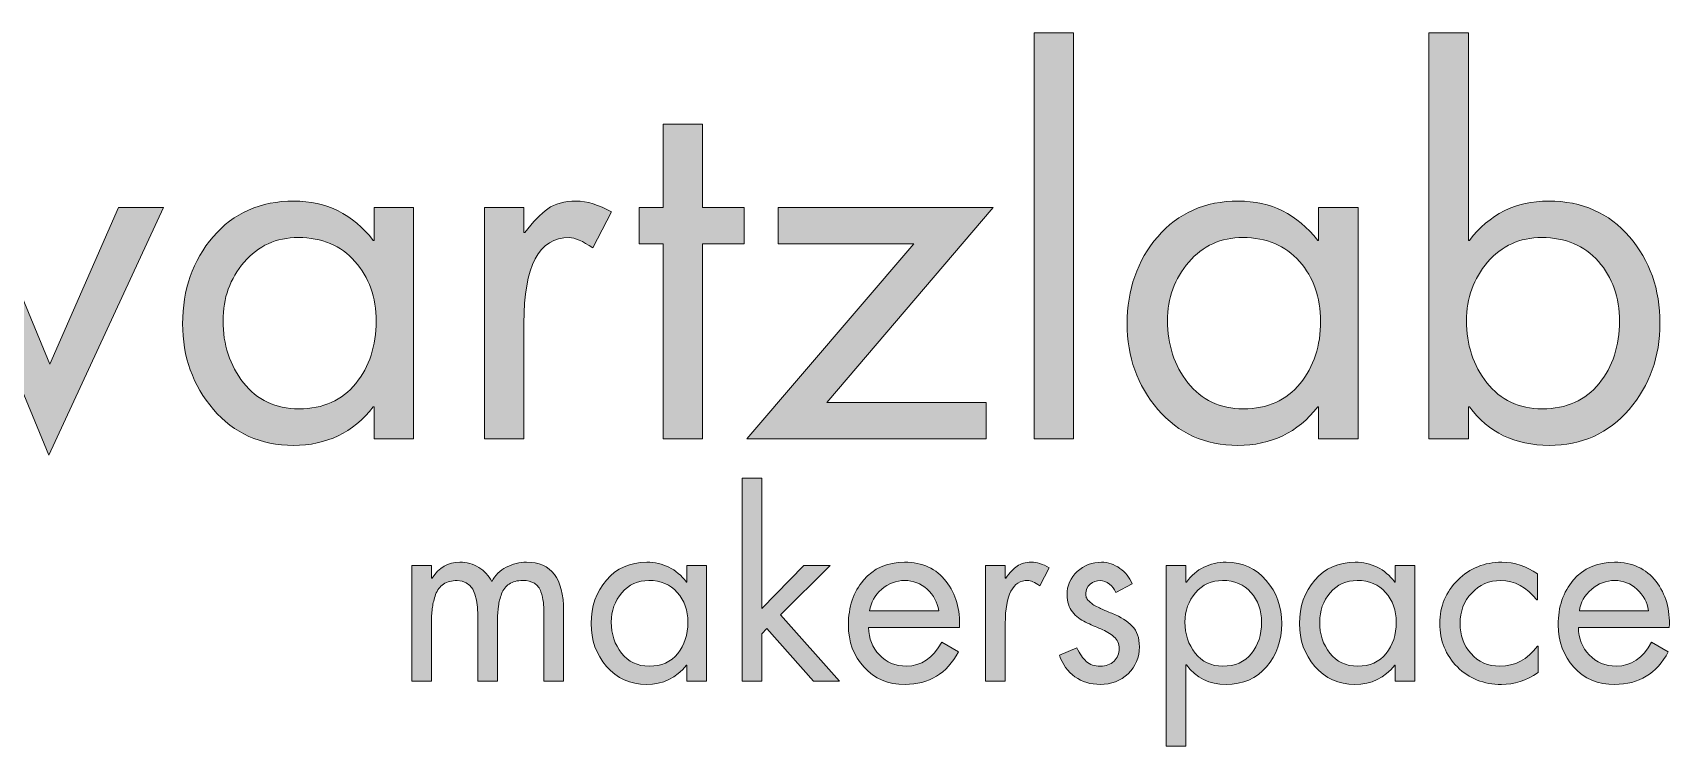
# Model space of a CAD drawing. Header units: inches. Extents: x 108 to 408, y -440 to -140.
# Drawn here: x 213.63 to 254.53, y -186.29 to -168.46 of the extents above; entities that cross this region are included whole.
import ezdxf

# ---------------------------------------------------------------- set-up
doc = ezdxf.new("R2010")
doc.units = ezdxf.units.IN
doc.header["$MEASUREMENT"] = 0
doc.layers.add('Layer 1', color=7, linetype='Continuous')

# ---------------------------------------------------------------- blocks, each defined once
blk = doc.blocks.new('block 16')
at = {"layer": 'Layer 1'}
h = blk.add_hatch(color=7, dxfattribs=at)
h.dxf.hatch_style = 2
h.paths.add_polyline_path([(239.625, -168.463), (239.625, -178.614), (238.642, -178.614), (238.642, -168.463)])
h = blk.add_hatch(color=7, dxfattribs=at)
h.dxf.hatch_style = 2
edge = h.paths.add_edge_path()
edge.add_spline(control_points=[(248.507, -178.614), (248.507, -178.614), (248.507, -168.463), (248.507, -168.463), (248.507, -168.463), (249.492, -168.463), (249.492, -168.463), (249.492, -168.463), (249.492, -173.653), (249.492, -173.653), (249.492, -173.653), (249.516, -173.653), (249.516, -173.653), (250.016, -172.997), (250.677, -172.67), (251.496, -172.67), (252.333, -172.67), (253.005, -172.967), (253.513, -173.562), (254.024, -174.157), (254.277, -174.876), (254.277, -175.721), (254.277, -176.558), (254.021, -177.275), (253.509, -177.875), (252.996, -178.473), (252.328, -178.774), (251.51, -178.774), (250.656, -178.774), (249.99, -178.452), (249.516, -177.812), (249.516, -177.812), (249.492, -177.812), (249.492, -177.812), (249.492, -177.812), (249.492, -178.614), (249.492, -178.614), (249.492, -178.614), (248.507, -178.614), (248.507, -178.614), (248.507, -178.614), (248.507, -178.614), (248.507, -178.614)], knot_values=[0, 0, 0, 0, 1, 1, 1, 2, 2, 2, 3, 3, 3, 4, 4, 4, 5, 5, 5, 6, 6, 6, 7, 7, 7, 8, 8, 8, 9, 9, 9, 10, 10, 10, 11, 11, 11, 12, 12, 12, 13, 13, 13, 14, 14, 14, 14], degree=3, periodic=1)
edge = h.paths.add_edge_path()
edge.add_spline(control_points=[(251.324, -173.581), (250.776, -173.581), (250.325, -173.785), (249.971, -174.194), (249.619, -174.606), (249.443, -175.093), (249.443, -175.66), (249.443, -176.26), (249.612, -176.775), (249.953, -177.21), (250.292, -177.645), (250.755, -177.861), (251.336, -177.861), (251.942, -177.861), (252.417, -177.65), (252.756, -177.229), (253.097, -176.806), (253.266, -176.288), (253.266, -175.671), (253.266, -175.074), (253.092, -174.576), (252.74, -174.176), (252.387, -173.78), (251.914, -173.581), (251.324, -173.581), (251.324, -173.581), (251.324, -173.581), (251.324, -173.581)], knot_values=[0, 0, 0, 0, 1, 1, 1, 2, 2, 2, 3, 3, 3, 4, 4, 4, 5, 5, 5, 6, 6, 6, 7, 7, 7, 8, 8, 8, 9, 9, 9, 9], degree=3, periodic=1)
h = blk.add_hatch(color=7, dxfattribs=at)
h.dxf.hatch_style = 2
h.paths.add_polyline_path([(230.362, -173.74), (230.362, -178.614), (229.379, -178.614), (229.379, -173.74), (228.774, -173.74), (228.774, -172.83), (229.379, -172.83), (229.379, -170.751), (230.362, -170.751), (230.362, -172.83), (231.397, -172.83), (231.397, -173.74)])
h = blk.add_hatch(color=7, dxfattribs=at)
h.dxf.hatch_style = 2
h.paths.add_polyline_path([(208.737, -172.83), (210.446, -176.744), (212.244, -172.388), (214.051, -176.744), (215.773, -172.83), (216.892, -172.83), (214.028, -179.018), (212.244, -174.711), (210.458, -179.018), (207.617, -172.83)])
h = blk.add_hatch(color=7, dxfattribs=at)
h.dxf.hatch_style = 2
edge = h.paths.add_edge_path()
edge.add_spline(control_points=[(223.142, -172.83), (223.142, -172.83), (223.142, -178.614), (223.142, -178.614), (223.142, -178.614), (222.157, -178.614), (222.157, -178.614), (222.157, -178.614), (222.157, -177.815), (222.157, -177.815), (222.157, -177.815), (222.134, -177.815), (222.134, -177.815), (221.633, -178.454), (220.968, -178.774), (220.14, -178.774), (219.319, -178.774), (218.654, -178.475), (218.141, -177.875), (217.629, -177.275), (217.372, -176.563), (217.372, -175.735), (217.372, -174.881), (217.626, -174.157), (218.134, -173.562), (218.644, -172.967), (219.317, -172.67), (220.151, -172.67), (220.965, -172.67), (221.623, -172.997), (222.134, -173.653), (222.134, -173.653), (222.157, -173.653), (222.157, -173.653), (222.157, -173.653), (222.157, -172.83), (222.157, -172.83), (222.157, -172.83), (223.142, -172.83), (223.142, -172.83), (223.142, -172.83), (223.142, -172.83), (223.142, -172.83)], knot_values=[0, 0, 0, 0, 1, 1, 1, 2, 2, 2, 3, 3, 3, 4, 4, 4, 5, 5, 5, 6, 6, 6, 7, 7, 7, 8, 8, 8, 9, 9, 9, 10, 10, 10, 11, 11, 11, 12, 12, 12, 13, 13, 13, 14, 14, 14, 14], degree=3, periodic=1)
edge = h.paths.add_edge_path()
edge.add_spline(control_points=[(220.262, -173.581), (219.714, -173.581), (219.263, -173.785), (218.91, -174.194), (218.557, -174.606), (218.381, -175.093), (218.381, -175.66), (218.381, -176.26), (218.553, -176.775), (218.891, -177.21), (219.232, -177.645), (219.693, -177.861), (220.276, -177.861), (220.883, -177.861), (221.355, -177.65), (221.697, -177.229), (222.038, -176.806), (222.207, -176.288), (222.207, -175.671), (222.207, -175.074), (222.031, -174.576), (221.678, -174.176), (221.325, -173.78), (220.855, -173.581), (220.262, -173.581), (220.262, -173.581), (220.262, -173.581), (220.262, -173.581)], knot_values=[0, 0, 0, 0, 1, 1, 1, 2, 2, 2, 3, 3, 3, 4, 4, 4, 5, 5, 5, 6, 6, 6, 7, 7, 7, 8, 8, 8, 9, 9, 9, 9], degree=3, periodic=1)
h = blk.add_hatch(color=7, dxfattribs=at)
h.dxf.hatch_style = 2
edge = h.paths.add_edge_path()
edge.add_spline(control_points=[(225.896, -172.83), (225.896, -172.83), (225.896, -173.458), (225.896, -173.458), (225.896, -173.458), (225.922, -173.458), (225.922, -173.458), (226.127, -173.187), (226.317, -172.988), (226.494, -172.861), (226.67, -172.734), (226.905, -172.67), (227.202, -172.67), (227.472, -172.67), (227.766, -172.762), (228.085, -172.941), (228.085, -172.941), (227.62, -173.839), (227.62, -173.839), (227.366, -173.668), (227.168, -173.581), (227.03, -173.581), (226.275, -173.581), (225.896, -174.295), (225.896, -175.721), (225.896, -175.721), (225.896, -178.614), (225.896, -178.614), (225.896, -178.614), (224.913, -178.614), (224.913, -178.614), (224.913, -178.614), (224.913, -172.83), (224.913, -172.83), (224.913, -172.83), (225.896, -172.83), (225.896, -172.83), (225.896, -172.83), (225.896, -172.83), (225.896, -172.83)], knot_values=[0, 0, 0, 0, 1, 1, 1, 2, 2, 2, 3, 3, 3, 4, 4, 4, 5, 5, 5, 6, 6, 6, 7, 7, 7, 8, 8, 8, 9, 9, 9, 10, 10, 10, 11, 11, 11, 12, 12, 12, 13, 13, 13, 13], degree=3, periodic=1)
h = blk.add_hatch(color=7, dxfattribs=at)
h.dxf.hatch_style = 2
h.paths.add_polyline_path([(233.462, -177.701), (237.448, -177.701), (237.448, -178.614), (231.469, -178.614), (235.639, -173.74), (232.246, -173.74), (232.246, -172.83), (237.621, -172.83)])
h = blk.add_hatch(color=7, dxfattribs=at)
h.dxf.hatch_style = 2
edge = h.paths.add_edge_path()
edge.add_spline(control_points=[(246.736, -172.83), (246.736, -172.83), (246.736, -178.614), (246.736, -178.614), (246.736, -178.614), (245.751, -178.614), (245.751, -178.614), (245.751, -178.614), (245.751, -177.815), (245.751, -177.815), (245.751, -177.815), (245.727, -177.815), (245.727, -177.815), (245.226, -178.454), (244.561, -178.774), (243.733, -178.774), (242.912, -178.774), (242.247, -178.475), (241.734, -177.875), (241.222, -177.275), (240.966, -176.563), (240.966, -175.735), (240.966, -174.881), (241.219, -174.157), (241.73, -173.562), (242.238, -172.967), (242.91, -172.67), (243.745, -172.67), (244.559, -172.67), (245.217, -172.997), (245.727, -173.653), (245.727, -173.653), (245.751, -173.653), (245.751, -173.653), (245.751, -173.653), (245.751, -172.83), (245.751, -172.83), (245.751, -172.83), (246.736, -172.83), (246.736, -172.83), (246.736, -172.83), (246.736, -172.83), (246.736, -172.83)], knot_values=[0, 0, 0, 0, 1, 1, 1, 2, 2, 2, 3, 3, 3, 4, 4, 4, 5, 5, 5, 6, 6, 6, 7, 7, 7, 8, 8, 8, 9, 9, 9, 10, 10, 10, 11, 11, 11, 12, 12, 12, 13, 13, 13, 14, 14, 14, 14], degree=3, periodic=1)
edge = h.paths.add_edge_path()
edge.add_spline(control_points=[(243.858, -173.581), (243.307, -173.581), (242.856, -173.785), (242.504, -174.194), (242.15, -174.606), (241.974, -175.093), (241.974, -175.66), (241.974, -176.26), (242.146, -176.775), (242.484, -177.21), (242.825, -177.645), (243.286, -177.861), (243.869, -177.861), (244.476, -177.861), (244.949, -177.65), (245.29, -177.229), (245.631, -176.806), (245.8, -176.288), (245.8, -175.671), (245.8, -175.074), (245.624, -174.576), (245.271, -174.176), (244.918, -173.78), (244.448, -173.581), (243.858, -173.581), (243.858, -173.581), (243.858, -173.581), (243.858, -173.581)], knot_values=[0, 0, 0, 0, 1, 1, 1, 2, 2, 2, 3, 3, 3, 4, 4, 4, 5, 5, 5, 6, 6, 6, 7, 7, 7, 8, 8, 8, 9, 9, 9, 9], degree=3, periodic=1)
h = blk.add_hatch(color=7, dxfattribs=at)
h.dxf.hatch_style = 2
h.paths.add_polyline_path([(231.839, -179.592), (231.839, -182.848), (232.89, -181.775), (233.548, -181.775), (232.311, -183.008), (233.781, -184.669), (233.129, -184.669), (231.968, -183.351), (231.839, -183.481), (231.839, -184.669), (231.347, -184.669), (231.347, -179.592)])
h = blk.add_hatch(color=7, dxfattribs=at)
h.dxf.hatch_style = 2
edge = h.paths.add_edge_path()
edge.add_spline(control_points=[(223.592, -181.775), (223.592, -181.775), (223.592, -182.091), (223.592, -182.091), (223.592, -182.091), (223.603, -182.091), (223.603, -182.091), (223.77, -181.827), (224.003, -181.695), (224.297, -181.695), (224.468, -181.695), (224.627, -181.74), (224.77, -181.825), (224.909, -181.911), (225.019, -182.03), (225.096, -182.175), (225.179, -182.02), (225.299, -181.9), (225.457, -181.82), (225.617, -181.738), (225.786, -181.695), (225.965, -181.695), (226.58, -181.695), (226.889, -182.1), (226.889, -182.909), (226.889, -182.909), (226.889, -184.669), (226.889, -184.669), (226.889, -184.669), (226.395, -184.669), (226.395, -184.669), (226.395, -184.669), (226.395, -182.987), (226.395, -182.987), (226.395, -182.87), (226.393, -182.77), (226.383, -182.693), (226.374, -182.615), (226.355, -182.528), (226.322, -182.434), (226.29, -182.34), (226.235, -182.269), (226.159, -182.222), (226.082, -182.175), (225.985, -182.151), (225.866, -182.151), (225.732, -182.151), (225.619, -182.18), (225.532, -182.239), (225.442, -182.295), (225.379, -182.378), (225.341, -182.483), (225.301, -182.592), (225.275, -182.693), (225.262, -182.792), (225.245, -182.89), (225.238, -183.006), (225.238, -183.135), (225.238, -183.135), (225.238, -184.669), (225.238, -184.669), (225.238, -184.669), (224.746, -184.669), (224.746, -184.669), (224.746, -184.669), (224.746, -183.027), (224.746, -183.027), (224.746, -182.443), (224.575, -182.151), (224.232, -182.151), (224.095, -182.151), (223.982, -182.182), (223.888, -182.244), (223.797, -182.304), (223.731, -182.392), (223.693, -182.502), (223.653, -182.612), (223.627, -182.721), (223.613, -182.822), (223.596, -182.923), (223.589, -183.041), (223.589, -183.172), (223.589, -183.172), (223.589, -184.669), (223.589, -184.669), (223.589, -184.669), (223.098, -184.669), (223.098, -184.669), (223.098, -184.669), (223.098, -181.775), (223.098, -181.775), (223.098, -181.775), (223.592, -181.775), (223.592, -181.775), (223.592, -181.775), (223.592, -181.775), (223.592, -181.775)], knot_values=[0, 0, 0, 0, 1, 1, 1, 2, 2, 2, 3, 3, 3, 4, 4, 4, 5, 5, 5, 6, 6, 6, 7, 7, 7, 8, 8, 8, 9, 9, 9, 10, 10, 10, 11, 11, 11, 12, 12, 12, 13, 13, 13, 14, 14, 14, 15, 15, 15, 16, 16, 16, 17, 17, 17, 18, 18, 18, 19, 19, 19, 20, 20, 20, 21, 21, 21, 22, 22, 22, 23, 23, 23, 24, 24, 24, 25, 25, 25, 26, 26, 26, 27, 27, 27, 28, 28, 28, 29, 29, 29, 30, 30, 30, 31, 31, 31, 32, 32, 32, 32], degree=3, periodic=1)
h = blk.add_hatch(color=7, dxfattribs=at)
h.dxf.hatch_style = 2
edge = h.paths.add_edge_path()
edge.add_spline(control_points=[(230.461, -181.775), (230.461, -181.775), (230.461, -184.669), (230.461, -184.669), (230.461, -184.669), (229.969, -184.669), (229.969, -184.669), (229.969, -184.669), (229.969, -184.269), (229.969, -184.269), (229.969, -184.269), (229.958, -184.269), (229.958, -184.269), (229.706, -184.589), (229.374, -184.749), (228.96, -184.749), (228.551, -184.749), (228.217, -184.598), (227.961, -184.299), (227.704, -183.998), (227.578, -183.643), (227.578, -183.229), (227.578, -182.801), (227.704, -182.439), (227.958, -182.143), (228.213, -181.844), (228.549, -181.695), (228.967, -181.695), (229.372, -181.695), (229.703, -181.861), (229.958, -182.19), (229.958, -182.19), (229.969, -182.19), (229.969, -182.19), (229.969, -182.19), (229.969, -181.775), (229.969, -181.775), (229.969, -181.775), (230.461, -181.775), (230.461, -181.775), (230.461, -181.775), (230.461, -181.775), (230.461, -181.775)], knot_values=[0, 0, 0, 0, 1, 1, 1, 2, 2, 2, 3, 3, 3, 4, 4, 4, 5, 5, 5, 6, 6, 6, 7, 7, 7, 8, 8, 8, 9, 9, 9, 10, 10, 10, 11, 11, 11, 12, 12, 12, 13, 13, 13, 14, 14, 14, 14], degree=3, periodic=1)
edge = h.paths.add_edge_path()
edge.add_spline(control_points=[(229.022, -182.151), (228.747, -182.151), (228.521, -182.255), (228.344, -182.46), (228.17, -182.664), (228.081, -182.909), (228.081, -183.191), (228.081, -183.493), (228.165, -183.749), (228.338, -183.968), (228.507, -184.184), (228.737, -184.292), (229.029, -184.292), (229.332, -184.292), (229.569, -184.187), (229.739, -183.977), (229.908, -183.765), (229.993, -183.507), (229.993, -183.199), (229.993, -182.897), (229.905, -182.65), (229.729, -182.451), (229.553, -182.25), (229.318, -182.151), (229.022, -182.151), (229.022, -182.151), (229.022, -182.151), (229.022, -182.151)], knot_values=[0, 0, 0, 0, 1, 1, 1, 2, 2, 2, 3, 3, 3, 4, 4, 4, 5, 5, 5, 6, 6, 6, 7, 7, 7, 8, 8, 8, 9, 9, 9, 9], degree=3, periodic=1)
h = blk.add_hatch(color=7, dxfattribs=at)
h.dxf.hatch_style = 2
edge = h.paths.add_edge_path()
edge.add_spline(control_points=[(236.777, -183.328), (236.777, -183.328), (234.508, -183.328), (234.508, -183.328), (234.512, -183.599), (234.602, -183.827), (234.778, -184.012), (234.955, -184.2), (235.18, -184.292), (235.456, -184.292), (235.82, -184.292), (236.114, -184.092), (236.335, -183.695), (236.335, -183.695), (236.754, -183.937), (236.754, -183.937), (236.462, -184.478), (236.017, -184.749), (235.418, -184.749), (234.997, -184.749), (234.656, -184.605), (234.395, -184.321), (234.134, -184.036), (234.004, -183.681), (234.004, -183.26), (234.004, -182.813), (234.129, -182.441), (234.381, -182.143), (234.63, -181.846), (234.971, -181.695), (235.406, -181.695), (235.853, -181.695), (236.201, -181.855), (236.445, -182.173), (236.693, -182.491), (236.803, -182.876), (236.777, -183.328), (236.777, -183.328), (236.777, -183.328), (236.777, -183.328)], knot_values=[0, 0, 0, 0, 1, 1, 1, 2, 2, 2, 3, 3, 3, 4, 4, 4, 5, 5, 5, 6, 6, 6, 7, 7, 7, 8, 8, 8, 9, 9, 9, 10, 10, 10, 11, 11, 11, 12, 12, 12, 13, 13, 13, 13], degree=3, periodic=1)
edge = h.paths.add_edge_path()
edge.add_spline(control_points=[(234.534, -182.909), (234.534, -182.909), (236.26, -182.909), (236.26, -182.909), (236.227, -182.695), (236.133, -182.516), (235.973, -182.371), (235.811, -182.224), (235.625, -182.151), (235.41, -182.151), (235.2, -182.151), (235.006, -182.224), (234.832, -182.373), (234.661, -182.521), (234.562, -182.7), (234.534, -182.909), (234.534, -182.909), (234.534, -182.909), (234.534, -182.909)], knot_values=[0, 0, 0, 0, 1, 1, 1, 2, 2, 2, 3, 3, 3, 4, 4, 4, 5, 5, 5, 6, 6, 6, 6], degree=3, periodic=1)
h = blk.add_hatch(color=7, dxfattribs=at)
h.dxf.hatch_style = 2
edge = h.paths.add_edge_path()
edge.add_spline(control_points=[(237.922, -181.775), (237.922, -181.775), (237.922, -182.091), (237.922, -182.091), (237.922, -182.091), (237.934, -182.091), (237.934, -182.091), (238.038, -181.954), (238.131, -181.855), (238.221, -181.792), (238.308, -181.729), (238.426, -181.695), (238.574, -181.695), (238.708, -181.695), (238.856, -181.74), (239.016, -181.832), (239.016, -181.832), (238.783, -182.281), (238.783, -182.281), (238.656, -182.195), (238.557, -182.151), (238.487, -182.151), (238.11, -182.151), (237.922, -182.507), (237.922, -183.222), (237.922, -183.222), (237.922, -184.669), (237.922, -184.669), (237.922, -184.669), (237.429, -184.669), (237.429, -184.669), (237.429, -184.669), (237.429, -181.775), (237.429, -181.775), (237.429, -181.775), (237.922, -181.775), (237.922, -181.775), (237.922, -181.775), (237.922, -181.775), (237.922, -181.775)], knot_values=[0, 0, 0, 0, 1, 1, 1, 2, 2, 2, 3, 3, 3, 4, 4, 4, 5, 5, 5, 6, 6, 6, 7, 7, 7, 8, 8, 8, 9, 9, 9, 10, 10, 10, 11, 11, 11, 12, 12, 12, 13, 13, 13, 13], degree=3, periodic=1)
h = blk.add_hatch(color=7, dxfattribs=at)
h.dxf.hatch_style = 2
edge = h.paths.add_edge_path()
edge.add_spline(control_points=[(241.095, -182.232), (241.095, -182.232), (240.683, -182.448), (240.683, -182.448), (240.645, -182.366), (240.594, -182.295), (240.523, -182.239), (240.453, -182.18), (240.375, -182.151), (240.29, -182.151), (240.198, -182.151), (240.116, -182.182), (240.044, -182.244), (239.971, -182.307), (239.933, -182.382), (239.933, -182.472), (239.933, -182.51), (239.938, -182.542), (239.947, -182.573), (239.959, -182.604), (239.978, -182.634), (240.011, -182.663), (240.041, -182.691), (240.067, -182.716), (240.091, -182.738), (240.112, -182.756), (240.151, -182.78), (240.203, -182.803), (240.257, -182.829), (240.297, -182.848), (240.321, -182.86), (240.344, -182.871), (240.392, -182.893), (240.462, -182.921), (240.533, -182.949), (240.579, -182.968), (240.603, -182.977), (240.808, -183.062), (240.972, -183.168), (241.092, -183.29), (241.215, -183.413), (241.273, -183.587), (241.273, -183.807), (241.273, -184.078), (241.179, -184.301), (240.989, -184.48), (240.798, -184.659), (240.568, -184.749), (240.297, -184.749), (240.055, -184.749), (239.843, -184.685), (239.663, -184.556), (239.484, -184.426), (239.352, -184.245), (239.274, -184.017), (239.274, -184.017), (239.712, -183.831), (239.712, -183.831), (239.782, -183.984), (239.86, -184.097), (239.947, -184.175), (240.032, -184.255), (240.151, -184.292), (240.302, -184.292), (240.439, -184.292), (240.549, -184.252), (240.639, -184.17), (240.725, -184.088), (240.77, -183.982), (240.77, -183.85), (240.77, -183.73), (240.725, -183.631), (240.637, -183.556), (240.544, -183.476), (240.436, -183.413), (240.309, -183.361), (240.182, -183.309), (240.055, -183.255), (239.928, -183.194), (239.801, -183.135), (239.69, -183.05), (239.602, -182.937), (239.512, -182.824), (239.465, -182.684), (239.465, -182.514), (239.465, -182.276), (239.55, -182.081), (239.719, -181.928), (239.886, -181.773), (240.091, -181.695), (240.328, -181.695), (240.49, -181.695), (240.643, -181.748), (240.787, -181.848), (240.925, -181.947), (241.028, -182.077), (241.095, -182.232), (241.095, -182.232), (241.095, -182.232), (241.095, -182.232)], knot_values=[0, 0, 0, 0, 1, 1, 1, 2, 2, 2, 3, 3, 3, 4, 4, 4, 5, 5, 5, 6, 6, 6, 7, 7, 7, 8, 8, 8, 9, 9, 9, 10, 10, 10, 11, 11, 11, 12, 12, 12, 13, 13, 13, 14, 14, 14, 15, 15, 15, 16, 16, 16, 17, 17, 17, 18, 18, 18, 19, 19, 19, 20, 20, 20, 21, 21, 21, 22, 22, 22, 23, 23, 23, 24, 24, 24, 25, 25, 25, 26, 26, 26, 27, 27, 27, 28, 28, 28, 29, 29, 29, 30, 30, 30, 31, 31, 31, 32, 32, 32, 33, 33, 33, 33], degree=3, periodic=1)
h = blk.add_hatch(color=7, dxfattribs=at)
h.dxf.hatch_style = 2
edge = h.paths.add_edge_path()
edge.add_spline(control_points=[(242.437, -181.775), (242.437, -181.775), (242.437, -182.19), (242.437, -182.19), (242.437, -182.19), (242.449, -182.19), (242.449, -182.19), (242.694, -181.861), (243.028, -181.695), (243.444, -181.695), (243.855, -181.695), (244.187, -181.848), (244.443, -182.149), (244.699, -182.451), (244.829, -182.81), (244.829, -183.229), (244.829, -183.654), (244.702, -184.014), (244.45, -184.309), (244.198, -184.6), (243.861, -184.749), (243.439, -184.749), (243.02, -184.749), (242.689, -184.586), (242.449, -184.262), (242.449, -184.262), (242.437, -184.262), (242.437, -184.262), (242.437, -184.262), (242.437, -186.294), (242.437, -186.294), (242.437, -186.294), (241.943, -186.294), (241.943, -186.294), (241.943, -186.294), (241.943, -181.778), (241.943, -181.778), (241.943, -181.778), (242.437, -181.778), (242.437, -181.778), (242.437, -181.778), (242.437, -181.775), (242.437, -181.775)], knot_values=[0, 0, 0, 0, 1, 1, 1, 2, 2, 2, 3, 3, 3, 4, 4, 4, 5, 5, 5, 6, 6, 6, 7, 7, 7, 8, 8, 8, 9, 9, 9, 10, 10, 10, 11, 11, 11, 12, 12, 12, 13, 13, 13, 14, 14, 14, 14], degree=3, periodic=1)
edge = h.paths.add_edge_path()
edge.add_spline(control_points=[(243.352, -182.151), (243.077, -182.151), (242.851, -182.255), (242.675, -182.46), (242.501, -182.664), (242.411, -182.909), (242.411, -183.191), (242.411, -183.493), (242.496, -183.749), (242.668, -183.968), (242.837, -184.184), (243.068, -184.292), (243.359, -184.292), (243.662, -184.292), (243.9, -184.187), (244.07, -183.977), (244.239, -183.765), (244.326, -183.507), (244.326, -183.199), (244.326, -182.897), (244.236, -182.65), (244.06, -182.451), (243.884, -182.25), (243.649, -182.151), (243.352, -182.151), (243.352, -182.151), (243.352, -182.151), (243.352, -182.151)], knot_values=[0, 0, 0, 0, 1, 1, 1, 2, 2, 2, 3, 3, 3, 4, 4, 4, 5, 5, 5, 6, 6, 6, 7, 7, 7, 8, 8, 8, 9, 9, 9, 9], degree=3, periodic=1)
h = blk.add_hatch(color=7, dxfattribs=at)
h.dxf.hatch_style = 2
edge = h.paths.add_edge_path()
edge.add_spline(control_points=[(248.157, -181.775), (248.157, -181.775), (248.157, -184.669), (248.157, -184.669), (248.157, -184.669), (247.665, -184.669), (247.665, -184.669), (247.665, -184.669), (247.665, -184.269), (247.665, -184.269), (247.665, -184.269), (247.653, -184.269), (247.653, -184.269), (247.402, -184.589), (247.07, -184.749), (246.656, -184.749), (246.247, -184.749), (245.913, -184.598), (245.657, -184.299), (245.401, -183.998), (245.271, -183.643), (245.271, -183.229), (245.271, -182.801), (245.401, -182.439), (245.654, -182.143), (245.909, -181.844), (246.245, -181.695), (246.663, -181.695), (247.067, -181.695), (247.4, -181.861), (247.653, -182.19), (247.653, -182.19), (247.665, -182.19), (247.665, -182.19), (247.665, -182.19), (247.665, -181.775), (247.665, -181.775), (247.665, -181.775), (248.157, -181.775), (248.157, -181.775), (248.157, -181.775), (248.157, -181.775), (248.157, -181.775)], knot_values=[0, 0, 0, 0, 1, 1, 1, 2, 2, 2, 3, 3, 3, 4, 4, 4, 5, 5, 5, 6, 6, 6, 7, 7, 7, 8, 8, 8, 9, 9, 9, 10, 10, 10, 11, 11, 11, 12, 12, 12, 13, 13, 13, 14, 14, 14, 14], degree=3, periodic=1)
edge = h.paths.add_edge_path()
edge.add_spline(control_points=[(246.717, -182.151), (246.442, -182.151), (246.216, -182.255), (246.04, -182.46), (245.864, -182.664), (245.777, -182.909), (245.777, -183.191), (245.777, -183.493), (245.861, -183.749), (246.031, -183.968), (246.202, -184.184), (246.432, -184.292), (246.724, -184.292), (247.028, -184.292), (247.263, -184.187), (247.435, -183.977), (247.604, -183.765), (247.688, -183.507), (247.688, -183.199), (247.688, -182.897), (247.602, -182.65), (247.425, -182.451), (247.249, -182.25), (247.011, -182.151), (246.717, -182.151), (246.717, -182.151), (246.717, -182.151), (246.717, -182.151)], knot_values=[0, 0, 0, 0, 1, 1, 1, 2, 2, 2, 3, 3, 3, 4, 4, 4, 5, 5, 5, 6, 6, 6, 7, 7, 7, 8, 8, 8, 9, 9, 9, 9], degree=3, periodic=1)
h = blk.add_hatch(color=7, dxfattribs=at)
h.dxf.hatch_style = 2
edge = h.paths.add_edge_path()
edge.add_spline(control_points=[(251.214, -181.987), (251.214, -181.987), (251.214, -182.638), (251.214, -182.638), (251.214, -182.638), (251.202, -182.638), (251.202, -182.638), (250.947, -182.314), (250.647, -182.151), (250.303, -182.151), (250.012, -182.151), (249.77, -182.255), (249.575, -182.464), (249.379, -182.674), (249.283, -182.928), (249.283, -183.222), (249.283, -183.519), (249.374, -183.77), (249.558, -183.979), (249.741, -184.189), (249.984, -184.292), (250.277, -184.292), (250.652, -184.292), (250.964, -184.125), (251.218, -183.794), (251.218, -183.794), (251.232, -183.794), (251.232, -183.794), (251.232, -183.794), (251.232, -184.452), (251.232, -184.452), (250.94, -184.65), (250.635, -184.749), (250.315, -184.749), (249.875, -184.749), (249.508, -184.603), (249.217, -184.311), (248.923, -184.019), (248.777, -183.657), (248.777, -183.222), (248.777, -182.794), (248.928, -182.434), (249.229, -182.14), (249.529, -181.844), (249.894, -181.695), (250.323, -181.695), (250.644, -181.695), (250.943, -181.794), (251.214, -181.987), (251.214, -181.987), (251.214, -181.987), (251.214, -181.987)], knot_values=[0, 0, 0, 0, 1, 1, 1, 2, 2, 2, 3, 3, 3, 4, 4, 4, 5, 5, 5, 6, 6, 6, 7, 7, 7, 8, 8, 8, 9, 9, 9, 10, 10, 10, 11, 11, 11, 12, 12, 12, 13, 13, 13, 14, 14, 14, 15, 15, 15, 16, 16, 16, 17, 17, 17, 17], degree=3, periodic=1)
h = blk.add_hatch(color=7, dxfattribs=at)
h.dxf.hatch_style = 2
edge = h.paths.add_edge_path()
edge.add_spline(control_points=[(254.51, -183.328), (254.51, -183.328), (252.241, -183.328), (252.241, -183.328), (252.243, -183.599), (252.335, -183.827), (252.511, -184.012), (252.688, -184.2), (252.913, -184.292), (253.187, -184.292), (253.553, -184.292), (253.845, -184.092), (254.068, -183.695), (254.068, -183.695), (254.485, -183.937), (254.485, -183.937), (254.195, -184.478), (253.749, -184.749), (253.151, -184.749), (252.728, -184.749), (252.387, -184.605), (252.126, -184.321), (251.867, -184.036), (251.735, -183.681), (251.735, -183.26), (251.735, -182.813), (251.86, -182.441), (252.112, -182.143), (252.361, -181.846), (252.704, -181.695), (253.14, -181.695), (253.586, -181.695), (253.932, -181.855), (254.179, -182.173), (254.423, -182.491), (254.534, -182.876), (254.51, -183.328), (254.51, -183.328), (254.51, -183.328), (254.51, -183.328)], knot_values=[0, 0, 0, 0, 1, 1, 1, 2, 2, 2, 3, 3, 3, 4, 4, 4, 5, 5, 5, 6, 6, 6, 7, 7, 7, 8, 8, 8, 9, 9, 9, 10, 10, 10, 11, 11, 11, 12, 12, 12, 13, 13, 13, 13], degree=3, periodic=1)
edge = h.paths.add_edge_path()
edge.add_spline(control_points=[(252.265, -182.909), (252.265, -182.909), (253.993, -182.909), (253.993, -182.909), (253.96, -182.695), (253.864, -182.516), (253.703, -182.371), (253.544, -182.224), (253.358, -182.151), (253.144, -182.151), (252.93, -182.151), (252.74, -182.224), (252.566, -182.373), (252.394, -182.521), (252.292, -182.7), (252.265, -182.909), (252.265, -182.909), (252.265, -182.909), (252.265, -182.909)], knot_values=[0, 0, 0, 0, 1, 1, 1, 2, 2, 2, 3, 3, 3, 4, 4, 4, 5, 5, 5, 6, 6, 6, 6], degree=3, periodic=1)
at = {"layer": 'Layer 1', "lineweight": 0}
for points in [[(239.625, -168.463), (239.625, -178.614), (238.642, -178.614), (238.642, -168.463), (239.625, -168.463), (239.625, -168.463)], [(230.362, -173.74), (230.362, -178.614), (229.379, -178.614), (229.379, -173.74), (228.774, -173.74), (228.774, -172.83), (229.379, -172.83), (229.379, -170.751), (230.362, -170.751), (230.362, -172.83), (231.397, -172.83), (231.397, -173.74), (230.362, -173.74), (230.362, -173.74)], [(208.737, -172.83), (210.446, -176.744), (212.244, -172.388), (214.051, -176.744), (215.773, -172.83), (216.892, -172.83), (214.028, -179.018), (212.244, -174.711), (210.458, -179.018), (207.617, -172.83), (208.737, -172.83), (208.737, -172.83)], [(233.462, -177.701), (237.448, -177.701), (237.448, -178.614), (231.469, -178.614), (235.639, -173.74), (232.246, -173.74), (232.246, -172.83), (237.621, -172.83), (233.462, -177.701), (233.462, -177.701)], [(231.839, -179.592), (231.839, -182.848), (232.89, -181.775), (233.548, -181.775), (232.311, -183.008), (233.781, -184.669), (233.129, -184.669), (231.968, -183.351), (231.839, -183.481), (231.839, -184.669), (231.347, -184.669), (231.347, -179.592), (231.839, -179.592), (231.839, -179.592)]]:
    blk.add_lwpolyline(points, dxfattribs=at)
for points, knots in [([(248.507, -178.614), (248.507, -178.614), (248.507, -168.463), (248.507, -168.463), (248.507, -168.463), (249.492, -168.463), (249.492, -168.463), (249.492, -168.463), (249.492, -173.653), (249.492, -173.653), (249.492, -173.653), (249.516, -173.653), (249.516, -173.653), (250.016, -172.997), (250.677, -172.67), (251.496, -172.67), (252.333, -172.67), (253.005, -172.967), (253.513, -173.562), (254.024, -174.157), (254.277, -174.876), (254.277, -175.721), (254.277, -176.558), (254.021, -177.275), (253.509, -177.875), (252.996, -178.473), (252.328, -178.774), (251.51, -178.774), (250.656, -178.774), (249.99, -178.452), (249.516, -177.812), (249.516, -177.812), (249.492, -177.812), (249.492, -177.812), (249.492, -177.812), (249.492, -178.614), (249.492, -178.614), (249.492, -178.614), (248.507, -178.614), (248.507, -178.614), (248.507, -178.614), (248.507, -178.614), (248.507, -178.614)], [0, 0, 0, 0, 1, 1, 1, 2, 2, 2, 3, 3, 3, 4, 4, 4, 5, 5, 5, 6, 6, 6, 7, 7, 7, 8, 8, 8, 9, 9, 9, 10, 10, 10, 11, 11, 11, 12, 12, 12, 13, 13, 13, 14, 14, 14, 14]), ([(223.142, -172.83), (223.142, -172.83), (223.142, -178.614), (223.142, -178.614), (223.142, -178.614), (222.157, -178.614), (222.157, -178.614), (222.157, -178.614), (222.157, -177.815), (222.157, -177.815), (222.157, -177.815), (222.134, -177.815), (222.134, -177.815), (221.633, -178.454), (220.968, -178.774), (220.14, -178.774), (219.319, -178.774), (218.654, -178.475), (218.141, -177.875), (217.629, -177.275), (217.372, -176.563), (217.372, -175.735), (217.372, -174.881), (217.626, -174.157), (218.134, -173.562), (218.644, -172.967), (219.317, -172.67), (220.151, -172.67), (220.965, -172.67), (221.623, -172.997), (222.134, -173.653), (222.134, -173.653), (222.157, -173.653), (222.157, -173.653), (222.157, -173.653), (222.157, -172.83), (222.157, -172.83), (222.157, -172.83), (223.142, -172.83), (223.142, -172.83), (223.142, -172.83), (223.142, -172.83), (223.142, -172.83)], [0, 0, 0, 0, 1, 1, 1, 2, 2, 2, 3, 3, 3, 4, 4, 4, 5, 5, 5, 6, 6, 6, 7, 7, 7, 8, 8, 8, 9, 9, 9, 10, 10, 10, 11, 11, 11, 12, 12, 12, 13, 13, 13, 14, 14, 14, 14]), ([(225.896, -172.83), (225.896, -172.83), (225.896, -173.458), (225.896, -173.458), (225.896, -173.458), (225.922, -173.458), (225.922, -173.458), (226.127, -173.187), (226.317, -172.988), (226.494, -172.861), (226.67, -172.734), (226.905, -172.67), (227.202, -172.67), (227.472, -172.67), (227.766, -172.762), (228.085, -172.941), (228.085, -172.941), (227.62, -173.839), (227.62, -173.839), (227.366, -173.668), (227.168, -173.581), (227.03, -173.581), (226.275, -173.581), (225.896, -174.295), (225.896, -175.721), (225.896, -175.721), (225.896, -178.614), (225.896, -178.614), (225.896, -178.614), (224.913, -178.614), (224.913, -178.614), (224.913, -178.614), (224.913, -172.83), (224.913, -172.83), (224.913, -172.83), (225.896, -172.83), (225.896, -172.83), (225.896, -172.83), (225.896, -172.83), (225.896, -172.83)], [0, 0, 0, 0, 1, 1, 1, 2, 2, 2, 3, 3, 3, 4, 4, 4, 5, 5, 5, 6, 6, 6, 7, 7, 7, 8, 8, 8, 9, 9, 9, 10, 10, 10, 11, 11, 11, 12, 12, 12, 13, 13, 13, 13]), ([(246.736, -172.83), (246.736, -172.83), (246.736, -178.614), (246.736, -178.614), (246.736, -178.614), (245.751, -178.614), (245.751, -178.614), (245.751, -178.614), (245.751, -177.815), (245.751, -177.815), (245.751, -177.815), (245.727, -177.815), (245.727, -177.815), (245.226, -178.454), (244.561, -178.774), (243.733, -178.774), (242.912, -178.774), (242.247, -178.475), (241.734, -177.875), (241.222, -177.275), (240.966, -176.563), (240.966, -175.735), (240.966, -174.881), (241.219, -174.157), (241.73, -173.562), (242.238, -172.967), (242.91, -172.67), (243.745, -172.67), (244.559, -172.67), (245.217, -172.997), (245.727, -173.653), (245.727, -173.653), (245.751, -173.653), (245.751, -173.653), (245.751, -173.653), (245.751, -172.83), (245.751, -172.83), (245.751, -172.83), (246.736, -172.83), (246.736, -172.83), (246.736, -172.83), (246.736, -172.83), (246.736, -172.83)], [0, 0, 0, 0, 1, 1, 1, 2, 2, 2, 3, 3, 3, 4, 4, 4, 5, 5, 5, 6, 6, 6, 7, 7, 7, 8, 8, 8, 9, 9, 9, 10, 10, 10, 11, 11, 11, 12, 12, 12, 13, 13, 13, 14, 14, 14, 14]), ([(220.262, -173.581), (219.714, -173.581), (219.263, -173.785), (218.91, -174.194), (218.557, -174.606), (218.381, -175.093), (218.381, -175.66), (218.381, -176.26), (218.553, -176.775), (218.891, -177.21), (219.232, -177.645), (219.693, -177.861), (220.276, -177.861), (220.883, -177.861), (221.355, -177.65), (221.697, -177.229), (222.038, -176.806), (222.207, -176.288), (222.207, -175.671), (222.207, -175.074), (222.031, -174.576), (221.678, -174.176), (221.325, -173.78), (220.855, -173.581), (220.262, -173.581), (220.262, -173.581), (220.262, -173.581), (220.262, -173.581)], [0, 0, 0, 0, 1, 1, 1, 2, 2, 2, 3, 3, 3, 4, 4, 4, 5, 5, 5, 6, 6, 6, 7, 7, 7, 8, 8, 8, 9, 9, 9, 9]), ([(243.858, -173.581), (243.307, -173.581), (242.856, -173.785), (242.504, -174.194), (242.15, -174.606), (241.974, -175.093), (241.974, -175.66), (241.974, -176.26), (242.146, -176.775), (242.484, -177.21), (242.825, -177.645), (243.286, -177.861), (243.869, -177.861), (244.476, -177.861), (244.949, -177.65), (245.29, -177.229), (245.631, -176.806), (245.8, -176.288), (245.8, -175.671), (245.8, -175.074), (245.624, -174.576), (245.271, -174.176), (244.918, -173.78), (244.448, -173.581), (243.858, -173.581), (243.858, -173.581), (243.858, -173.581), (243.858, -173.581)], [0, 0, 0, 0, 1, 1, 1, 2, 2, 2, 3, 3, 3, 4, 4, 4, 5, 5, 5, 6, 6, 6, 7, 7, 7, 8, 8, 8, 9, 9, 9, 9]), ([(251.324, -173.581), (250.776, -173.581), (250.325, -173.785), (249.971, -174.194), (249.619, -174.606), (249.443, -175.093), (249.443, -175.66), (249.443, -176.26), (249.612, -176.775), (249.953, -177.21), (250.292, -177.645), (250.755, -177.861), (251.336, -177.861), (251.942, -177.861), (252.417, -177.65), (252.756, -177.229), (253.097, -176.806), (253.266, -176.288), (253.266, -175.671), (253.266, -175.074), (253.092, -174.576), (252.74, -174.176), (252.387, -173.78), (251.914, -173.581), (251.324, -173.581), (251.324, -173.581), (251.324, -173.581), (251.324, -173.581)], [0, 0, 0, 0, 1, 1, 1, 2, 2, 2, 3, 3, 3, 4, 4, 4, 5, 5, 5, 6, 6, 6, 7, 7, 7, 8, 8, 8, 9, 9, 9, 9]), ([(223.592, -181.775), (223.592, -181.775), (223.592, -182.091), (223.592, -182.091), (223.592, -182.091), (223.603, -182.091), (223.603, -182.091), (223.77, -181.827), (224.003, -181.695), (224.297, -181.695), (224.468, -181.695), (224.627, -181.74), (224.77, -181.825), (224.909, -181.911), (225.019, -182.03), (225.096, -182.175), (225.179, -182.02), (225.299, -181.9), (225.457, -181.82), (225.617, -181.738), (225.786, -181.695), (225.965, -181.695), (226.58, -181.695), (226.889, -182.1), (226.889, -182.909), (226.889, -182.909), (226.889, -184.669), (226.889, -184.669), (226.889, -184.669), (226.395, -184.669), (226.395, -184.669), (226.395, -184.669), (226.395, -182.987), (226.395, -182.987), (226.395, -182.87), (226.393, -182.77), (226.383, -182.693), (226.374, -182.615), (226.355, -182.528), (226.322, -182.434), (226.29, -182.34), (226.235, -182.269), (226.159, -182.222), (226.082, -182.175), (225.985, -182.151), (225.866, -182.151), (225.732, -182.151), (225.619, -182.18), (225.532, -182.239), (225.442, -182.295), (225.379, -182.378), (225.341, -182.483), (225.301, -182.592), (225.275, -182.693), (225.262, -182.792), (225.245, -182.89), (225.238, -183.006), (225.238, -183.135), (225.238, -183.135), (225.238, -184.669), (225.238, -184.669), (225.238, -184.669), (224.746, -184.669), (224.746, -184.669), (224.746, -184.669), (224.746, -183.027), (224.746, -183.027), (224.746, -182.443), (224.575, -182.151), (224.232, -182.151), (224.095, -182.151), (223.982, -182.182), (223.888, -182.244), (223.797, -182.304), (223.731, -182.392), (223.693, -182.502), (223.653, -182.612), (223.627, -182.721), (223.613, -182.822), (223.596, -182.923), (223.589, -183.041), (223.589, -183.172), (223.589, -183.172), (223.589, -184.669), (223.589, -184.669), (223.589, -184.669), (223.098, -184.669), (223.098, -184.669), (223.098, -184.669), (223.098, -181.775), (223.098, -181.775), (223.098, -181.775), (223.592, -181.775), (223.592, -181.775), (223.592, -181.775), (223.592, -181.775), (223.592, -181.775)], [0, 0, 0, 0, 1, 1, 1, 2, 2, 2, 3, 3, 3, 4, 4, 4, 5, 5, 5, 6, 6, 6, 7, 7, 7, 8, 8, 8, 9, 9, 9, 10, 10, 10, 11, 11, 11, 12, 12, 12, 13, 13, 13, 14, 14, 14, 15, 15, 15, 16, 16, 16, 17, 17, 17, 18, 18, 18, 19, 19, 19, 20, 20, 20, 21, 21, 21, 22, 22, 22, 23, 23, 23, 24, 24, 24, 25, 25, 25, 26, 26, 26, 27, 27, 27, 28, 28, 28, 29, 29, 29, 30, 30, 30, 31, 31, 31, 32, 32, 32, 32]), ([(230.461, -181.775), (230.461, -181.775), (230.461, -184.669), (230.461, -184.669), (230.461, -184.669), (229.969, -184.669), (229.969, -184.669), (229.969, -184.669), (229.969, -184.269), (229.969, -184.269), (229.969, -184.269), (229.958, -184.269), (229.958, -184.269), (229.706, -184.589), (229.374, -184.749), (228.96, -184.749), (228.551, -184.749), (228.217, -184.598), (227.961, -184.299), (227.704, -183.998), (227.578, -183.643), (227.578, -183.229), (227.578, -182.801), (227.704, -182.439), (227.958, -182.143), (228.213, -181.844), (228.549, -181.695), (228.967, -181.695), (229.372, -181.695), (229.703, -181.861), (229.958, -182.19), (229.958, -182.19), (229.969, -182.19), (229.969, -182.19), (229.969, -182.19), (229.969, -181.775), (229.969, -181.775), (229.969, -181.775), (230.461, -181.775), (230.461, -181.775), (230.461, -181.775), (230.461, -181.775), (230.461, -181.775)], [0, 0, 0, 0, 1, 1, 1, 2, 2, 2, 3, 3, 3, 4, 4, 4, 5, 5, 5, 6, 6, 6, 7, 7, 7, 8, 8, 8, 9, 9, 9, 10, 10, 10, 11, 11, 11, 12, 12, 12, 13, 13, 13, 14, 14, 14, 14]), ([(236.777, -183.328), (236.777, -183.328), (234.508, -183.328), (234.508, -183.328), (234.512, -183.599), (234.602, -183.827), (234.778, -184.012), (234.955, -184.2), (235.18, -184.292), (235.456, -184.292), (235.82, -184.292), (236.114, -184.092), (236.335, -183.695), (236.335, -183.695), (236.754, -183.937), (236.754, -183.937), (236.462, -184.478), (236.017, -184.749), (235.418, -184.749), (234.997, -184.749), (234.656, -184.605), (234.395, -184.321), (234.134, -184.036), (234.004, -183.681), (234.004, -183.26), (234.004, -182.813), (234.129, -182.441), (234.381, -182.143), (234.63, -181.846), (234.971, -181.695), (235.406, -181.695), (235.853, -181.695), (236.201, -181.855), (236.445, -182.173), (236.693, -182.491), (236.803, -182.876), (236.777, -183.328), (236.777, -183.328), (236.777, -183.328), (236.777, -183.328)], [0, 0, 0, 0, 1, 1, 1, 2, 2, 2, 3, 3, 3, 4, 4, 4, 5, 5, 5, 6, 6, 6, 7, 7, 7, 8, 8, 8, 9, 9, 9, 10, 10, 10, 11, 11, 11, 12, 12, 12, 13, 13, 13, 13]), ([(237.922, -181.775), (237.922, -181.775), (237.922, -182.091), (237.922, -182.091), (237.922, -182.091), (237.934, -182.091), (237.934, -182.091), (238.038, -181.954), (238.131, -181.855), (238.221, -181.792), (238.308, -181.729), (238.426, -181.695), (238.574, -181.695), (238.708, -181.695), (238.856, -181.74), (239.016, -181.832), (239.016, -181.832), (238.783, -182.281), (238.783, -182.281), (238.656, -182.195), (238.557, -182.151), (238.487, -182.151), (238.11, -182.151), (237.922, -182.507), (237.922, -183.222), (237.922, -183.222), (237.922, -184.669), (237.922, -184.669), (237.922, -184.669), (237.429, -184.669), (237.429, -184.669), (237.429, -184.669), (237.429, -181.775), (237.429, -181.775), (237.429, -181.775), (237.922, -181.775), (237.922, -181.775), (237.922, -181.775), (237.922, -181.775), (237.922, -181.775)], [0, 0, 0, 0, 1, 1, 1, 2, 2, 2, 3, 3, 3, 4, 4, 4, 5, 5, 5, 6, 6, 6, 7, 7, 7, 8, 8, 8, 9, 9, 9, 10, 10, 10, 11, 11, 11, 12, 12, 12, 13, 13, 13, 13]), ([(241.095, -182.232), (241.095, -182.232), (240.683, -182.448), (240.683, -182.448), (240.645, -182.366), (240.594, -182.295), (240.523, -182.239), (240.453, -182.18), (240.375, -182.151), (240.29, -182.151), (240.198, -182.151), (240.116, -182.182), (240.044, -182.244), (239.971, -182.307), (239.933, -182.382), (239.933, -182.472), (239.933, -182.51), (239.938, -182.542), (239.947, -182.573), (239.959, -182.604), (239.978, -182.634), (240.011, -182.663), (240.041, -182.691), (240.067, -182.716), (240.091, -182.738), (240.112, -182.756), (240.151, -182.78), (240.203, -182.803), (240.257, -182.829), (240.297, -182.848), (240.321, -182.86), (240.344, -182.871), (240.392, -182.893), (240.462, -182.921), (240.533, -182.949), (240.579, -182.968), (240.603, -182.977), (240.808, -183.062), (240.972, -183.168), (241.092, -183.29), (241.215, -183.413), (241.273, -183.587), (241.273, -183.807), (241.273, -184.078), (241.179, -184.301), (240.989, -184.48), (240.798, -184.659), (240.568, -184.749), (240.297, -184.749), (240.055, -184.749), (239.843, -184.685), (239.663, -184.556), (239.484, -184.426), (239.352, -184.245), (239.274, -184.017), (239.274, -184.017), (239.712, -183.831), (239.712, -183.831), (239.782, -183.984), (239.86, -184.097), (239.947, -184.175), (240.032, -184.255), (240.151, -184.292), (240.302, -184.292), (240.439, -184.292), (240.549, -184.252), (240.639, -184.17), (240.725, -184.088), (240.77, -183.982), (240.77, -183.85), (240.77, -183.73), (240.725, -183.631), (240.637, -183.556), (240.544, -183.476), (240.436, -183.413), (240.309, -183.361), (240.182, -183.309), (240.055, -183.255), (239.928, -183.194), (239.801, -183.135), (239.69, -183.05), (239.602, -182.937), (239.512, -182.824), (239.465, -182.684), (239.465, -182.514), (239.465, -182.276), (239.55, -182.081), (239.719, -181.928), (239.886, -181.773), (240.091, -181.695), (240.328, -181.695), (240.49, -181.695), (240.643, -181.748), (240.787, -181.848), (240.925, -181.947), (241.028, -182.077), (241.095, -182.232), (241.095, -182.232), (241.095, -182.232), (241.095, -182.232)], [0, 0, 0, 0, 1, 1, 1, 2, 2, 2, 3, 3, 3, 4, 4, 4, 5, 5, 5, 6, 6, 6, 7, 7, 7, 8, 8, 8, 9, 9, 9, 10, 10, 10, 11, 11, 11, 12, 12, 12, 13, 13, 13, 14, 14, 14, 15, 15, 15, 16, 16, 16, 17, 17, 17, 18, 18, 18, 19, 19, 19, 20, 20, 20, 21, 21, 21, 22, 22, 22, 23, 23, 23, 24, 24, 24, 25, 25, 25, 26, 26, 26, 27, 27, 27, 28, 28, 28, 29, 29, 29, 30, 30, 30, 31, 31, 31, 32, 32, 32, 33, 33, 33, 33]), ([(242.437, -181.775), (242.437, -181.775), (242.437, -182.19), (242.437, -182.19), (242.437, -182.19), (242.449, -182.19), (242.449, -182.19), (242.694, -181.861), (243.028, -181.695), (243.444, -181.695), (243.855, -181.695), (244.187, -181.848), (244.443, -182.149), (244.699, -182.451), (244.829, -182.81), (244.829, -183.229), (244.829, -183.654), (244.702, -184.014), (244.45, -184.309), (244.198, -184.6), (243.861, -184.749), (243.439, -184.749), (243.02, -184.749), (242.689, -184.586), (242.449, -184.262), (242.449, -184.262), (242.437, -184.262), (242.437, -184.262), (242.437, -184.262), (242.437, -186.294), (242.437, -186.294), (242.437, -186.294), (241.943, -186.294), (241.943, -186.294), (241.943, -186.294), (241.943, -181.778), (241.943, -181.778), (241.943, -181.778), (242.437, -181.778), (242.437, -181.778), (242.437, -181.778), (242.437, -181.775), (242.437, -181.775)], [0, 0, 0, 0, 1, 1, 1, 2, 2, 2, 3, 3, 3, 4, 4, 4, 5, 5, 5, 6, 6, 6, 7, 7, 7, 8, 8, 8, 9, 9, 9, 10, 10, 10, 11, 11, 11, 12, 12, 12, 13, 13, 13, 14, 14, 14, 14]), ([(248.157, -181.775), (248.157, -181.775), (248.157, -184.669), (248.157, -184.669), (248.157, -184.669), (247.665, -184.669), (247.665, -184.669), (247.665, -184.669), (247.665, -184.269), (247.665, -184.269), (247.665, -184.269), (247.653, -184.269), (247.653, -184.269), (247.402, -184.589), (247.07, -184.749), (246.656, -184.749), (246.247, -184.749), (245.913, -184.598), (245.657, -184.299), (245.401, -183.998), (245.271, -183.643), (245.271, -183.229), (245.271, -182.801), (245.401, -182.439), (245.654, -182.143), (245.909, -181.844), (246.245, -181.695), (246.663, -181.695), (247.067, -181.695), (247.4, -181.861), (247.653, -182.19), (247.653, -182.19), (247.665, -182.19), (247.665, -182.19), (247.665, -182.19), (247.665, -181.775), (247.665, -181.775), (247.665, -181.775), (248.157, -181.775), (248.157, -181.775), (248.157, -181.775), (248.157, -181.775), (248.157, -181.775)], [0, 0, 0, 0, 1, 1, 1, 2, 2, 2, 3, 3, 3, 4, 4, 4, 5, 5, 5, 6, 6, 6, 7, 7, 7, 8, 8, 8, 9, 9, 9, 10, 10, 10, 11, 11, 11, 12, 12, 12, 13, 13, 13, 14, 14, 14, 14]), ([(251.214, -181.987), (251.214, -181.987), (251.214, -182.638), (251.214, -182.638), (251.214, -182.638), (251.202, -182.638), (251.202, -182.638), (250.947, -182.314), (250.647, -182.151), (250.303, -182.151), (250.012, -182.151), (249.77, -182.255), (249.575, -182.464), (249.379, -182.674), (249.283, -182.928), (249.283, -183.222), (249.283, -183.519), (249.374, -183.77), (249.558, -183.979), (249.741, -184.189), (249.984, -184.292), (250.277, -184.292), (250.652, -184.292), (250.964, -184.125), (251.218, -183.794), (251.218, -183.794), (251.232, -183.794), (251.232, -183.794), (251.232, -183.794), (251.232, -184.452), (251.232, -184.452), (250.94, -184.65), (250.635, -184.749), (250.315, -184.749), (249.875, -184.749), (249.508, -184.603), (249.217, -184.311), (248.923, -184.019), (248.777, -183.657), (248.777, -183.222), (248.777, -182.794), (248.928, -182.434), (249.229, -182.14), (249.529, -181.844), (249.894, -181.695), (250.323, -181.695), (250.644, -181.695), (250.943, -181.794), (251.214, -181.987), (251.214, -181.987), (251.214, -181.987), (251.214, -181.987)], [0, 0, 0, 0, 1, 1, 1, 2, 2, 2, 3, 3, 3, 4, 4, 4, 5, 5, 5, 6, 6, 6, 7, 7, 7, 8, 8, 8, 9, 9, 9, 10, 10, 10, 11, 11, 11, 12, 12, 12, 13, 13, 13, 14, 14, 14, 15, 15, 15, 16, 16, 16, 17, 17, 17, 17]), ([(254.51, -183.328), (254.51, -183.328), (252.241, -183.328), (252.241, -183.328), (252.243, -183.599), (252.335, -183.827), (252.511, -184.012), (252.688, -184.2), (252.913, -184.292), (253.187, -184.292), (253.553, -184.292), (253.845, -184.092), (254.068, -183.695), (254.068, -183.695), (254.485, -183.937), (254.485, -183.937), (254.195, -184.478), (253.749, -184.749), (253.151, -184.749), (252.728, -184.749), (252.387, -184.605), (252.126, -184.321), (251.867, -184.036), (251.735, -183.681), (251.735, -183.26), (251.735, -182.813), (251.86, -182.441), (252.112, -182.143), (252.361, -181.846), (252.704, -181.695), (253.14, -181.695), (253.586, -181.695), (253.932, -181.855), (254.179, -182.173), (254.423, -182.491), (254.534, -182.876), (254.51, -183.328), (254.51, -183.328), (254.51, -183.328), (254.51, -183.328)], [0, 0, 0, 0, 1, 1, 1, 2, 2, 2, 3, 3, 3, 4, 4, 4, 5, 5, 5, 6, 6, 6, 7, 7, 7, 8, 8, 8, 9, 9, 9, 10, 10, 10, 11, 11, 11, 12, 12, 12, 13, 13, 13, 13]), ([(229.022, -182.151), (228.747, -182.151), (228.521, -182.255), (228.344, -182.46), (228.17, -182.664), (228.081, -182.909), (228.081, -183.191), (228.081, -183.493), (228.165, -183.749), (228.338, -183.968), (228.507, -184.184), (228.737, -184.292), (229.029, -184.292), (229.332, -184.292), (229.569, -184.187), (229.739, -183.977), (229.908, -183.765), (229.993, -183.507), (229.993, -183.199), (229.993, -182.897), (229.905, -182.65), (229.729, -182.451), (229.553, -182.25), (229.318, -182.151), (229.022, -182.151), (229.022, -182.151), (229.022, -182.151), (229.022, -182.151)], [0, 0, 0, 0, 1, 1, 1, 2, 2, 2, 3, 3, 3, 4, 4, 4, 5, 5, 5, 6, 6, 6, 7, 7, 7, 8, 8, 8, 9, 9, 9, 9]), ([(234.534, -182.909), (234.534, -182.909), (236.26, -182.909), (236.26, -182.909), (236.227, -182.695), (236.133, -182.516), (235.973, -182.371), (235.811, -182.224), (235.625, -182.151), (235.41, -182.151), (235.2, -182.151), (235.006, -182.224), (234.832, -182.373), (234.661, -182.521), (234.562, -182.7), (234.534, -182.909), (234.534, -182.909), (234.534, -182.909), (234.534, -182.909)], [0, 0, 0, 0, 1, 1, 1, 2, 2, 2, 3, 3, 3, 4, 4, 4, 5, 5, 5, 6, 6, 6, 6]), ([(243.352, -182.151), (243.077, -182.151), (242.851, -182.255), (242.675, -182.46), (242.501, -182.664), (242.411, -182.909), (242.411, -183.191), (242.411, -183.493), (242.496, -183.749), (242.668, -183.968), (242.837, -184.184), (243.068, -184.292), (243.359, -184.292), (243.662, -184.292), (243.9, -184.187), (244.07, -183.977), (244.239, -183.765), (244.326, -183.507), (244.326, -183.199), (244.326, -182.897), (244.236, -182.65), (244.06, -182.451), (243.884, -182.25), (243.649, -182.151), (243.352, -182.151), (243.352, -182.151), (243.352, -182.151), (243.352, -182.151)], [0, 0, 0, 0, 1, 1, 1, 2, 2, 2, 3, 3, 3, 4, 4, 4, 5, 5, 5, 6, 6, 6, 7, 7, 7, 8, 8, 8, 9, 9, 9, 9]), ([(246.717, -182.151), (246.442, -182.151), (246.216, -182.255), (246.04, -182.46), (245.864, -182.664), (245.777, -182.909), (245.777, -183.191), (245.777, -183.493), (245.861, -183.749), (246.031, -183.968), (246.202, -184.184), (246.432, -184.292), (246.724, -184.292), (247.028, -184.292), (247.263, -184.187), (247.435, -183.977), (247.604, -183.765), (247.688, -183.507), (247.688, -183.199), (247.688, -182.897), (247.602, -182.65), (247.425, -182.451), (247.249, -182.25), (247.011, -182.151), (246.717, -182.151), (246.717, -182.151), (246.717, -182.151), (246.717, -182.151)], [0, 0, 0, 0, 1, 1, 1, 2, 2, 2, 3, 3, 3, 4, 4, 4, 5, 5, 5, 6, 6, 6, 7, 7, 7, 8, 8, 8, 9, 9, 9, 9]), ([(252.265, -182.909), (252.265, -182.909), (253.993, -182.909), (253.993, -182.909), (253.96, -182.695), (253.864, -182.516), (253.703, -182.371), (253.544, -182.224), (253.358, -182.151), (253.144, -182.151), (252.93, -182.151), (252.74, -182.224), (252.566, -182.373), (252.394, -182.521), (252.292, -182.7), (252.265, -182.909), (252.265, -182.909), (252.265, -182.909), (252.265, -182.909)], [0, 0, 0, 0, 1, 1, 1, 2, 2, 2, 3, 3, 3, 4, 4, 4, 5, 5, 5, 6, 6, 6, 6])]:
    blk.add_open_spline(points, degree=3, knots=knots, dxfattribs=at)

msp = doc.modelspace()

# ---------------------------------------------------------------- block references
at = {"layer": 'Layer 1'}
msp.add_blockref('block 16', (0, 0), dxfattribs=at)

doc.saveas('drawing.dxf')
